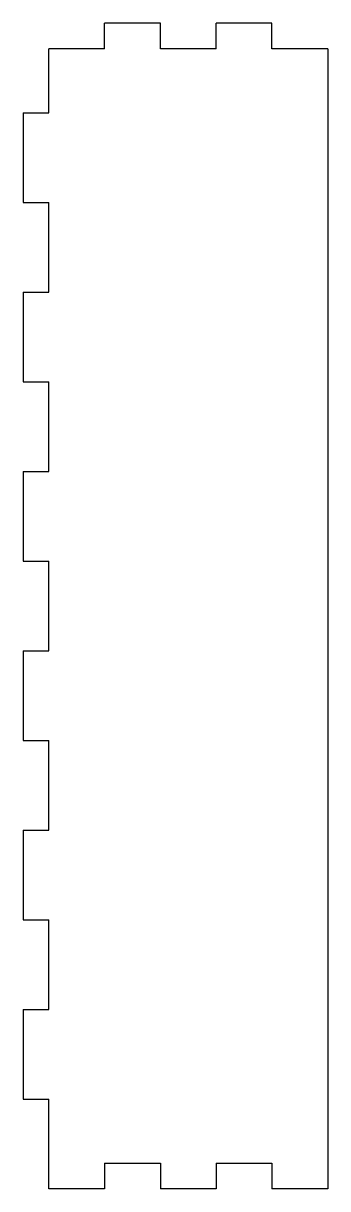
# Model space of a CAD drawing. Extents: x 0 to 33, y 126 to 252.
import ezdxf

# ---------------------------------------------------------------- set-up
doc = ezdxf.new("R2010")
doc.units = 0
doc.layers.add('VISIBLE', color=7, linetype='CONTINUOUS')

msp = doc.modelspace()

# ---------------------------------------------------------------- linework, layer by layer
at = {"layer": 'VISIBLE'}
for p, q in [((15.25, 252), (9.25, 252)), ((9.25, 249.25), (9.25, 252)), ((15.25, 249.25), (15.25, 252)), ((27.25, 252), (21.25, 252)), ((21.25, 249.25), (21.25, 252)), ((27.25, 249.25), (27.25, 252)), ((9.25, 249.25), (3.25, 249.25)), ((3.25, 242.35), (3.25, 249.25)), ((21.25, 249.25), (15.25, 249.25)), ((33.25, 249.25), (27.25, 249.25)), ((33.25, 249.25), (33.25, 126.5)), ((0.5, 242.35), (3.25, 242.35)), ((0.5, 242.35), (0.5, 232.69)), ((0.5, 232.69), (3.25, 232.69)), ((3.25, 223.04), (3.25, 232.69)), ((0.5, 223.04), (3.25, 223.04)), ((0.5, 223.04), (0.5, 213.38)), ((0.5, 213.38), (3.25, 213.38)), ((3.25, 203.73), (3.25, 213.38)), ((0.5, 203.73), (3.25, 203.73)), ((0.5, 203.73), (0.5, 194.08)), ((0.5, 194.08), (3.25, 194.08)), ((3.25, 184.42), (3.25, 194.08)), ((0.5, 184.42), (3.25, 184.42)), ((0.5, 184.42), (0.5, 174.77)), ((0.5, 174.77), (3.25, 174.77)), ((3.25, 165.12), (3.25, 174.77)), ((0.5, 165.12), (3.25, 165.12)), ((0.5, 165.12), (0.5, 155.46)), ((0.5, 155.46), (3.25, 155.46)), ((3.25, 145.81), (3.25, 155.46)), ((0.5, 145.81), (3.25, 145.81)), ((0.5, 145.81), (0.5, 136.15)), ((0.5, 136.15), (3.25, 136.15)), ((3.25, 126.5), (3.25, 136.15)), ((9.25, 129.25), (9.25, 126.5)), ((9.25, 129.25), (15.25, 129.25)), ((15.25, 129.25), (15.25, 126.5)), ((21.25, 129.25), (21.25, 126.5)), ((21.25, 129.25), (27.25, 129.25)), ((27.25, 129.25), (27.25, 126.5)), ((9.25, 126.5), (3.25, 126.5)), ((21.25, 126.5), (15.25, 126.5)), ((33.25, 126.5), (27.25, 126.5))]:
    msp.add_line(p, q, dxfattribs=at)

doc.saveas('drawing.dxf')
